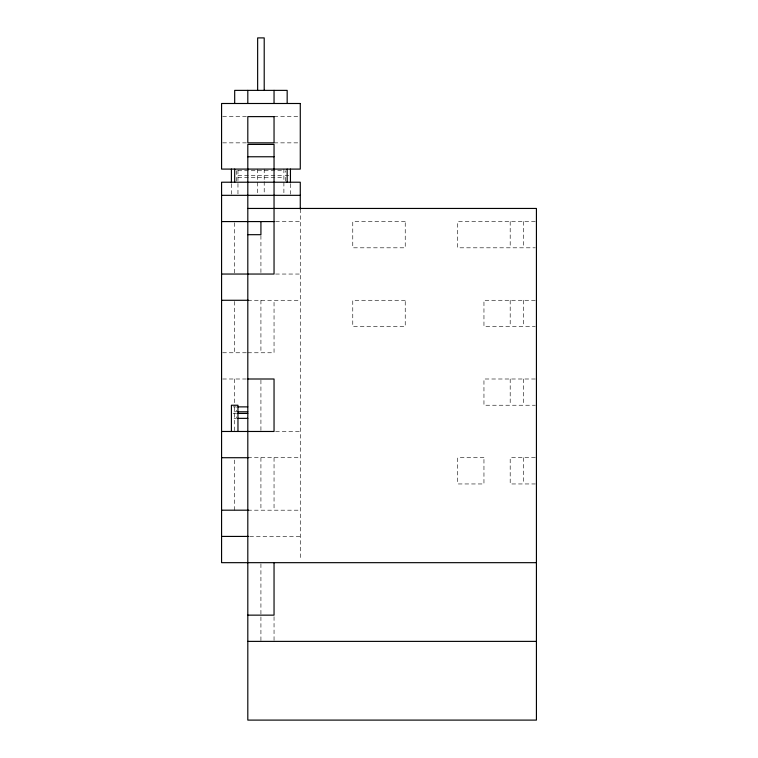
<?xml version="1.0" encoding="UTF-8"?>
<svg xmlns="http://www.w3.org/2000/svg" width="758" height="758" viewBox="0 0 758 758"><rect width="100%" height="100%" fill="white"/><g stroke="black" fill="none" stroke-linecap="round" stroke-linejoin="round"><path stroke-width="0.57" stroke-dasharray="3.79 2.84" d="M222.71 116.618L247.809 116.618M274.045 116.618L298.008 116.618M222.71 142.855L247.809 142.855M274.045 142.855L298.008 142.855M237.965 170.73L283.89 170.73M237.965 175.648L283.89 175.648M288.807 175.648L285.529 175.648L285.529 170.73M237.965 177.296L283.89 177.296M275.609 221.573L300.282 221.573M535.29 221.573L457.718 221.573L457.718 247.809L535.29 247.809M275.609 274.045L300.282 274.045M247.809 300.282L300.282 300.282M535.29 300.282L483.955 300.282L483.955 326.527L535.29 326.527M222.662 352.764L246.71 352.764M247.809 352.764L274.045 352.764L274.045 300.282M222.662 379L247.809 379M535.337 379L483.955 379L483.955 405.236L535.337 405.236M233.047 406.875L236.325 406.875L236.325 411.802L233.047 411.802M233.047 413.442L236.325 413.442L236.325 418.359L233.047 418.359M275.609 431.473L300.282 431.473M247.809 457.718L300.282 457.718M535.337 457.718L510.191 457.718L510.191 483.955L535.337 483.955M247.809 510.191L300.282 510.191M249.77 536.427L300.282 536.427M523.314 221.573L523.314 247.809M523.314 300.282L523.314 326.527M523.314 379L523.314 405.236M523.314 457.718L523.314 483.955M510.191 221.573L510.191 247.809M510.191 300.282L510.191 326.527M510.191 379L510.191 405.236M300.282 209.018L300.282 560.389M290.447 183.919L290.447 194.19M285.529 177.296L285.529 181.228M283.89 169.091L283.89 194.19M274.045 457.718L274.045 510.191M274.045 616.709L274.045 641.382M264.21 169.091L264.21 180.499M264.21 181.645L264.21 194.19M260.923 235.567L260.923 272.88M260.923 300.282L260.923 352.764M260.923 380.165L260.923 431.473M260.923 457.718L260.923 510.191M260.923 563.848L260.923 641.382M257.644 169.091L257.644 194.19M237.965 170.237L237.965 194.19M236.325 170.73L236.325 175.648M236.325 177.296L236.325 181.228M234.686 222.738L234.686 274.045M234.686 301.447L234.686 352.764M234.686 379L234.686 405.824M234.686 406.989L234.686 431.473M234.686 460.049L234.686 510.191M231.408 183.919L231.408 194.19M405.236 221.573L352.764 221.573L352.764 247.809L405.236 247.809L405.236 221.573M405.236 300.282L352.764 300.282L352.764 326.527L405.236 326.527L405.236 300.282M483.955 457.718L457.718 457.718L457.718 483.955L483.955 483.955L483.955 457.718"/><path stroke-width="1.14" d="M247.809 156.764L274.045 156.764M221.573 195.327L274.045 195.327M274.434 195.327L300.282 195.327M247.809 208.45L536.427 208.45L536.427 720.1L247.809 720.1L247.809 144.427L274.045 144.427L274.045 274.045L221.573 274.045M221.573 221.573L274.045 221.573M247.809 234.686L260.923 234.686L260.923 221.573M221.573 300.282L248.596 300.282M247.809 379L274.045 379L274.045 431.473L221.573 431.473M237.965 406.875L247.809 406.875M237.965 411.802L247.809 411.802M237.965 413.442L247.809 413.442M237.965 418.359L247.809 418.359M221.573 457.718L248.596 457.718M221.573 510.191L248.596 510.191M221.573 536.427L248.596 536.427M536.427 562.673L221.573 562.673L221.573 182.214L300.282 182.214L300.282 209.018M247.809 615.145L274.045 615.145L274.045 562.673M247.809 641.382L536.427 641.382M290.447 169.091L290.447 182.782M287.168 103.495L287.168 90.373L234.686 90.373L234.686 103.495M287.168 169.091L287.168 182.214M274.045 90.373L274.045 103.495M264.21 90.373L264.21 37.9L257.644 37.9L257.644 90.373M247.809 90.373L247.809 103.495M237.965 431.473L237.965 405.236L231.408 405.236L231.408 431.473M234.686 169.091L234.686 182.214M231.408 169.091L231.408 182.782M300.282 103.495L221.573 103.495L221.573 169.091L300.282 169.091L300.282 103.495M274.045 116.618L247.809 116.618L247.809 142.855L274.045 142.855L274.045 116.618"/></g></svg>
